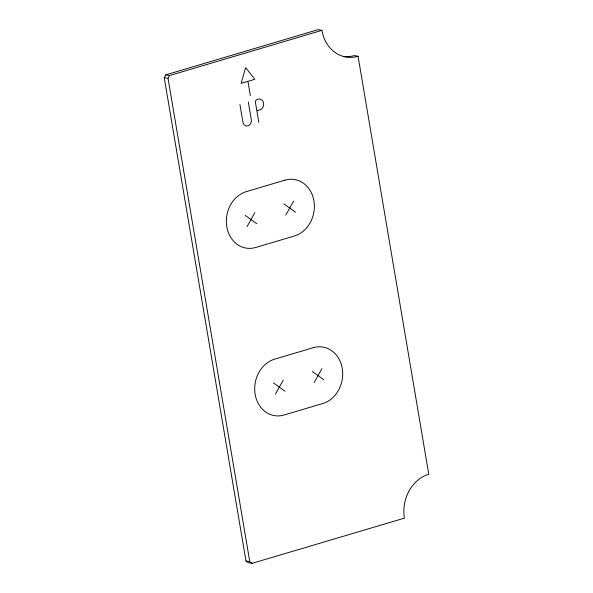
<?xml version="1.0" encoding="UTF-8"?>
<svg xmlns="http://www.w3.org/2000/svg" width="593" height="593" viewBox="0 0 593 593"><rect width="100%" height="100%" fill="white"/><g stroke="black" fill="none" stroke-linecap="round" stroke-linejoin="round"><path stroke-width="0.89" d="M164.231 77.661L165.788 74.851L318.115 29.65L321.917 30.339A36.203 30.628 -79.7 0 0 358.068 56.268L428.769 474.267A36.203 30.628 -79.7 0 0 404.426 518.149L252.092 563.35L248.297 562.661L245.984 561L164.231 77.661L168.034 78.35L249.779 561.69L252.092 563.35M168.034 78.35L169.591 75.541L321.917 30.339M247.103 226.578L254.894 212.539M285.819 215.089L293.609 201.049M275.441 394.115L283.232 380.076M314.157 382.626L321.947 368.587M247.466 81.478L241.099 83.368L245.635 67.639L254.805 79.299L247.948 81.337L250.357 95.562M257.332 110.661L259.83 109.92A5.582 4.722 -79.7 0 0 263.581 103.152A5.582 4.722 -79.7 0 0 258.007 99.157L257.295 99.365A2.713 2.298 -79.7 0 0 255.472 102.656L258.807 122.38M358.068 56.268L354.273 55.579A36.203 30.628 -79.7 0 1 343.918 56.58M165.788 74.851L169.591 75.541M245.984 561L249.779 561.69M283.936 203.918L295.499 212.22M245.213 215.407L256.784 223.709M312.266 371.455L323.837 379.75M273.551 382.945L285.122 391.239M248.304 102.033L251.306 119.786A5.011 4.24 -79.7 0 1 247.933 125.857A5.011 4.24 -79.7 0 1 242.937 122.269L239.935 104.516M284.996 180.146L246.273 191.635A28.961 24.498 -79.7 0 0 226.8 226.741A28.961 24.498 -79.7 0 0 255.724 247.481L294.439 235.992A28.961 24.498 -79.7 0 0 313.912 200.886A28.961 24.498 -79.7 0 0 284.996 180.146M313.334 347.683L274.611 359.173A28.961 24.498 -79.7 0 0 255.138 394.271A28.961 24.498 -79.7 0 0 284.062 415.018L322.777 403.529A28.961 24.498 -79.7 0 0 342.25 368.423A28.961 24.498 -79.7 0 0 313.334 347.683"/></g></svg>
